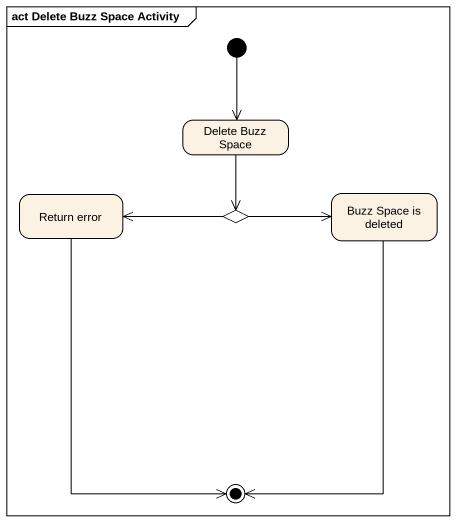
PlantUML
@startuml
mainframe act Delete Buzz Space Activity
hide empty description
state "Delete Buzz Space" as Delete_Buzz_Space
state "Return error" as Return_error
state "Buzz Space is deleted" as Buzz_Space_is_deleted
state choice1 <<choice>>
[*] --> Delete_Buzz_Space
Delete_Buzz_Space --> choice1
choice1 -left-> Return_error
choice1 -right-> Buzz_Space_is_deleted
Return_error --> [*]
Buzz_Space_is_deleted --> [*]
@enduml
